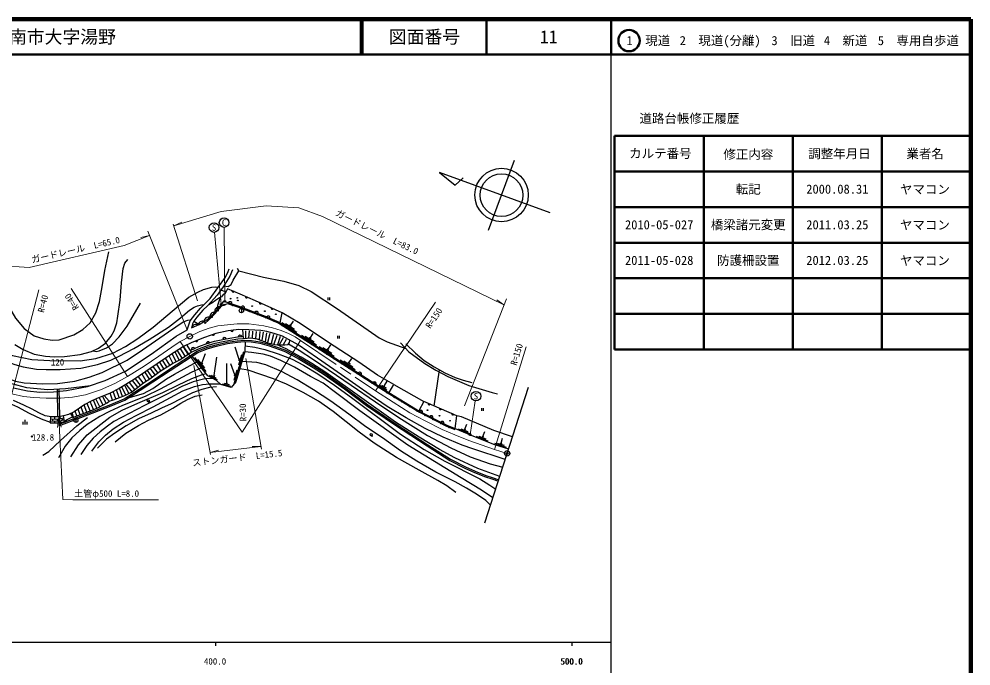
# Model space of a CAD drawing. Units: millimetres, scale not verified. Extents: x 40000 to 680000, y 20000 to 380000.
# Drawn here: x 412832 to 680000, y 198357 to 380000 of the extents above; entities that cross this region are included whole.
import ezdxf
from ezdxf.enums import TextEntityAlignment as Align

# ---------------------------------------------------------------- set-up
doc = ezdxf.new("R2010")
doc.units = ezdxf.units.MM
doc.header["$LTSCALE"] = 1000
doc.header["$PDMODE"] = 32
doc.header["$PDSIZE"] = 500
doc.linetypes.add('CHAIN', pattern=[18.5, 12, -1.5, 3.5, -1.5])
for name, color, linetype, lineweight in [('M-BGD', 7, 'Continuous', 25), ('M-BGD-EXST', 7, 'Continuous', 25), ('M-BMK', 2, 'CHAIN', 13), ('M-BMK-OTRS', 5, 'Continuous', 25), ('M-BMK-SRVR', 3, 'Continuous', 25), ('M-STR-HTXT', 7, 'Continuous', 13), ('M-TTL', 2, 'Continuous', 140), ('M-TTL-BAND', 7, 'Continuous', 25), ('M-TTL-FRAM', 2, 'Continuous', 50), ('M-TTL-LINE', 7, 'Continuous', 50)]:
    doc.layers.add(name, color=color, linetype=linetype, lineweight=lineweight)
doc.layers.add('M-OTRS', color=6, linetype='Continuous')
doc.layers.add('M-TTL-TXT', color=7, linetype='Continuous')
doc.styles.add('ＭＳ ゴシック', font='')
doc.styles.get('ＭＳ ゴシック').set_extended_font_data('MS Gothic')

# ---------------------------------------------------------------- blocks, each defined once
blk = doc.blocks.new('open_arrow')
at = {"color": 0, "linetype": 'Continuous', "lineweight": -2}
blk.add_lwpolyline([(7.5, 1.25), (0, 0), (7.5, -1.25)], dxfattribs=at)

msp = doc.modelspace()

# ---------------------------------------------------------------- linework, layer by layer
at = {"layer": 'M-BGD'}
for p, q in [((473164, 303477), (472590, 303725)), ((476972, 301824), (476398, 302074)), ((471654, 300364), (472593, 300050)), ((480850, 300126), (480277, 300378)), ((499503, 301821), (499503, 301039)), ((499970, 301821), (499970, 301039)), ((475213, 299143), (476140, 298791)), ((475246, 298749), (475246, 297549)), ((479048, 297689), (479975, 297338)), ((484179, 298626), (483609, 298885)), ((486113, 294744), (486712, 297472)), ((482346, 296416), (483256, 296024)), ((486591, 294794), (490800, 292096)), ((487595, 294507), (490120, 292888)), ((488725, 294139), (489314, 293761)), ((489019, 293950), (489829, 295213)), ((467657, 291548), (467064, 291348)), ((472894, 292602), (472273, 292531)), ((476403, 292466), (476391, 290355)), ((477381, 292456), (477227, 290412)), ((478378, 292381), (478230, 290408)), ((479375, 292306), (479223, 290277)), ((480372, 292232), (480206, 290008)), ((481335, 292102), (480948, 289738)), ((482322, 291939), (481904, 289390)), ((483261, 291694), (482595, 289138)), ((484229, 291442), (483564, 288888)), ((492124, 291247), (496333, 288549)), ((494552, 290403), (495362, 291666)), ((462981, 289828), (462402, 289589)), ((465391, 288799), (466326, 289125)), ((470035, 290068), (471009, 290252)), ((474344, 290784), (475331, 290874)), ((485162, 291143), (484352, 288692)), ((486111, 290830), (485359, 288553)), ((486974, 290471), (485861, 288500)), ((487844, 289979), (487004, 288491)), ((493128, 290960), (495653, 289341)), ((494258, 290592), (494847, 290214)), ((502206, 291060), (502206, 290277)), ((502673, 291060), (502673, 290277)), ((456917, 283815), (455818, 286000)), ((457810, 284264), (456667, 286537)), ((458658, 284793), (457268, 286916)), ((459495, 285340), (458113, 287451)), ((460332, 285888), (458958, 287986)), ((461238, 287128), (462140, 287539)), ((464137, 283390), (465201, 286050)), ((474629, 284447), (473537, 287827)), ((474497, 281879), (475912, 286675)), ((497098, 288059), (501307, 285360)), ((498101, 287772), (500627, 286153)), ((499231, 287404), (499821, 287026)), ((499526, 287215), (500336, 288477)), ((453480, 281776), (452303, 283638)), ((454325, 282311), (453130, 284202)), ((455171, 282845), (453956, 284766)), ((456024, 283366), (454971, 285459)), ((462101, 284959), (465240, 281067)), ((462962, 284369), (464845, 282034)), ((463917, 283662), (464357, 283117)), ((467586, 279902), (468319, 285076)), ((471162, 277847), (471177, 283329)), ((473357, 280136), (472229, 283208)), ((474493, 282923), (475342, 285801)), ((474530, 284111), (474728, 284783)), ((503003, 284273), (507212, 281575)), ((504006, 283986), (506532, 282367)), ((505136, 283618), (505726, 283240)), ((505431, 283429), (506241, 284692)), ((449405, 278883), (448192, 280832)), ((450215, 279470), (448868, 281293)), ((451019, 280064), (449695, 281857)), ((451823, 280659), (450521, 282421)), ((452635, 281242), (451477, 283074)), ((473221, 278612), (474070, 281490)), ((473225, 277568), (474640, 282364)), ((508090, 280655), (508924, 280121)), ((529357, 271344), (530817, 281504)), ((445342, 275980), (443803, 277954)), ((446131, 276595), (444675, 278463)), ((446920, 277210), (445519, 279007)), ((447708, 277825), (446346, 279572)), ((448556, 278355), (447366, 280268)), ((466202, 279980), (468392, 278774)), ((466785, 280001), (468099, 279278)), ((467433, 279987), (467740, 279818)), ((470993, 277894), (471331, 277801)), ((473258, 279800), (473456, 280471)), ((512238, 277997), (513072, 277462)), ((515358, 277065), (516168, 278328)), ((423529, 276143), (423669, 268336)), ((424029, 276166), (424169, 268370)), ((439995, 273353), (439245, 275411)), ((440934, 273695), (440142, 275870)), ((441874, 274037), (441036, 276338)), ((442797, 274417), (441637, 276689)), ((443688, 274872), (442502, 277194)), ((444554, 275366), (442932, 277445)), ((469797, 277602), (472207, 276936)), ((470359, 277758), (471805, 277358)), ((513982, 277235), (516087, 275885)), ((514565, 277217), (515828, 276408)), ((515211, 277160), (515506, 276971)), ((433724, 270351), (432806, 272579)), ((434649, 270732), (433705, 273022)), ((435552, 271158), (434388, 273334)), ((436433, 271630), (435317, 273718)), ((437315, 272102), (436247, 274098)), ((438107, 272703), (436715, 274290)), ((439052, 273021), (438425, 274992)), ((449100, 272519), (449600, 272519)), ((429062, 268544), (428597, 269905)), ((430002, 268885), (429394, 270437)), ((430933, 269250), (430246, 271004)), ((431864, 269615), (431097, 271572)), ((432795, 269980), (431967, 272094)), ((525221, 269930), (526092, 269459)), ((528232, 271829), (527657, 272077)), ((531357, 270482), (530782, 270729)), ((542633, 270750), (542633, 269968)), ((543100, 270750), (543100, 269968)), ((414566, 266177), (414566, 267506)), ((422221, 267717), (422198, 267158)), ((422760, 268320), (422739, 267699)), ((423523, 267703), (423498, 267105)), ((424254, 268385), (424391, 267765)), ((424372, 267202), (424500, 266717)), ((424852, 267866), (424993, 267386)), ((427297, 269255), (427908, 268149)), ((428116, 268221), (427701, 269435)), ((428777, 267933), (428777, 266733)), ((528138, 268422), (529019, 267969)), ((534892, 268957), (534318, 269205)), ((535262, 265001), (535692, 268613)), ((414032, 266177), (414032, 266874)), ((415099, 266177), (415099, 266874)), ((422817, 267133), (422814, 266629)), ((424257, 265873), (424115, 266247)), ((531197, 266852), (532079, 266400)), ((536104, 264975), (539336, 263631)), ((536866, 264984), (538805, 264177)), ((537724, 264951), (538176, 264763)), ((537950, 264857), (538526, 266242)), ((511642, 262990), (512142, 262990)), ((541153, 262880), (544414, 261611)), ((541914, 262906), (543871, 262144)), ((542773, 262893), (543229, 262716)), ((543001, 262805), (543545, 264203)), ((548104, 260927), (548561, 262356)), ((546255, 260889), (549588, 259822)), ((547013, 260961), (549013, 260321)), ((547871, 261002), (548338, 260852))]:
    msp.add_line(p, q, dxfattribs=at)
for points in [[(401233, 317846), (406474, 305924), (409739, 299552), (411837, 296029), (414273, 293099), (417120, 291083), (419790, 290233), (422143, 289857), (424081, 289956), (428243, 291310), (430781, 292808), (432778, 294707), (434417, 297470), (435457, 300714), (436209, 304823), (436932, 309393), (438052, 314592)], [(411608, 288644), (413996, 287173), (417096, 285944), (420287, 285339), (422690, 285119), (425551, 285229), (430011, 285775), (433205, 286632), (435154, 287560), (437143, 289014), (438658, 290926), (439518, 292500), (440276, 294683), (440556, 296616), (441217, 301051), (441633, 305946), (442010, 309970), (442550, 311479), (443394, 312514)], [(470286, 305126), (471488, 304890), (472362, 305481), (472939, 306706), (474519, 309301), (474167, 309977)], [(411274, 276452), (415173, 275604), (418675, 275262), (422459, 275303), (426153, 275659), (432014, 276809), (437049, 278518), (442735, 281121), (449880, 285898), (456930, 290950), (460030, 292705), (460880, 295256), (462126, 296908), (463792, 298817), (466436, 301572), (470731, 307499), (471546, 309107), (471789, 309866)], [(472721, 309603), (472002, 307842), (470089, 304814), (468463, 302426), (465767, 299493), (464411, 298214), (462685, 296276), (461843, 295156), (461471, 294392), (461229, 293256)], [(474519, 309301), (481486, 307500), (487117, 306419), (491360, 305207), (494796, 303522), (502239, 298625), (513866, 290505), (516112, 289352), (521365, 287491)], [(406228, 286977), (407862, 286330), (410988, 285514), (416443, 284376), (421447, 284096), (430022, 284008), (434368, 284641), (439199, 286172), (442735, 288027), (446194, 290323), (450470, 293446), (458156, 299954), (460531, 301888), (463048, 303330), (464623, 304021), (466968, 304744), (468049, 304790), (468688, 304680)], [(373638, 303451), (376347, 299404), (377941, 296664), (379760, 294233), (381391, 292368), (383844, 290326), (387216, 288100), (391017, 285933), (396725, 283269), (404071, 280146), (410679, 277649), (414928, 276568), (420876, 276018), (425879, 276253), (432846, 277091)], [(518022, 277356), (513465, 279992), (508153, 283661), (499647, 289160), (491743, 294535), (486712, 297472), (481950, 299641), (479177, 300862), (474889, 302732), (471297, 304283), (470700, 302953), (470117, 302623), (469698, 302040), (469061, 301741), (467943, 300976), (466970, 300242), (465947, 299688)], [(469505, 303956), (470089, 303661), (470999, 303618)], [(403651, 286405), (407511, 284512), (411636, 282976), (413973, 282353), (417751, 281714), (420399, 281586), (424338, 281565), (430148, 282002), (434884, 282991), (438609, 284214), (440917, 285331), (445006, 287449), (449326, 290003), (454793, 293523), (458112, 296078), (460714, 298278), (462012, 299089), (462933, 299510), (464009, 299775), (464790, 299857)], [(433613, 286826), (434487, 286666), (435319, 286855), (437337, 287674), (439090, 288846), (440909, 290755), (443218, 293810), (446966, 300256)], [(461229, 293256), (463427, 294197), (465821, 295714), (467500, 297309), (469530, 299656), (470303, 300816)], [(465031, 294648), (466006, 295476), (467717, 297102), (469769, 299474), (471374, 300141), (474420, 299123), (481798, 296326), (485742, 294626), (516464, 274931), (525213, 269585), (532762, 265712), (535147, 264724)], [(469379, 301891), (468997, 300960), (468486, 299588), (468361, 298304)], [(470303, 300816), (474520, 299405), (481911, 296604), (485883, 294892), (516623, 275185), (525360, 269847), (532888, 265985), (535262, 265001)], [(401347, 285894), (405051, 282381), (407891, 280201), (410049, 278997), (411830, 278303), (414236, 277849), (419476, 277558), (423638, 277656), (428512, 278331), (432505, 279413), (436180, 280711), (443199, 284219), (447522, 287126), (454817, 292216), (458907, 294987), (460211, 295459), (461075, 295515)], [(461843, 295156), (462804, 294573), (463265, 294127)], [(549290, 256325), (540156, 259365), (537184, 260382), (531855, 262577), (526854, 264995), (521454, 268042), (516176, 271238), (511341, 274518), (503359, 280121), (496585, 284736), (491140, 288480), (486786, 290939), (484448, 291711), (482374, 292251), (480723, 292521), (477328, 292776), (474550, 292792), (471497, 292442), (468044, 291678), (464890, 290615), (461350, 289155), (459016, 288022), (455072, 285528), (445003, 278655), (440892, 276253), (438400, 274979), (434463, 273369), (433071, 272731), (431332, 271728), (428271, 269688), (426678, 268980), (425265, 268568), (424020, 268343), (421833, 268303), (420142, 268588), (418406, 269422), (416494, 270431), (414162, 271611), (411249, 272932)], [(459905, 288454), (461168, 286436), (463520, 287511), (466048, 288392), (467878, 288971), (470122, 289473), (472070, 289842), (474229, 290171), (475809, 290316), (475651, 292785)], [(424115, 266247), (433986, 270006), (438582, 271789), (442291, 273360), (446569, 276115), (450149, 278454), (455042, 281662), (462824, 286733), (465761, 287871), (468197, 288499), (471256, 289248), (474098, 289642), (476076, 289875), (478029, 289728), (480491, 289346), (483144, 288597), (487412, 287109), (491334, 285032), (495575, 282487), (498662, 280532), (504378, 276488), (510610, 271805), (518439, 266447), (527601, 260462), (533948, 256440), (538103, 254284), (540804, 253030), (543877, 251850), (545650, 251248), (547479, 250663)], [(424257, 265873), (434129, 269633), (438732, 271418), (442479, 273005), (446787, 275780), (450368, 278120), (455260, 281327), (463007, 286375), (465884, 287490), (468294, 288111), (471331, 288855), (474149, 289245), (476084, 289474), (477983, 289330), (480406, 288955), (483024, 288216), (487252, 286742), (491137, 284683), (495365, 282146), (498439, 280200), (504142, 276164), (510376, 271480), (518216, 266114), (527384, 260126), (533749, 256093), (537927, 253925), (540648, 252662), (543740, 251474), (545524, 250869), (547357, 250282)], [(460847, 286949), (463296, 288068), (465859, 288962), (467722, 289551), (470000, 290061), (471969, 290433), (474157, 290767), (475771, 290915)], [(476318, 289456), (476220, 286658), (473714, 278163), (472334, 276590), (469510, 277370), (468287, 278489), (465851, 279831), (461411, 285336)], [(475809, 290316), (477872, 290455), (479607, 290226), (482680, 289107), (484587, 288634), (485949, 288491), (487454, 288491), (488329, 288648), (488701, 289136), (488870, 289762)], [(547758, 251535), (541604, 253843), (535117, 256831), (530825, 259163), (525171, 262580), (518462, 266846), (498957, 280730), (494993, 283320), (492040, 285090), (489968, 286214), (487776, 287387), (485268, 288562)], [(488460, 288820), (491480, 287027), (495455, 284359), (506089, 277240), (512851, 272503), (519413, 268166), (527483, 263073), (533979, 259567), (539436, 257088), (545056, 255107), (548603, 254179)], [(519874, 289129), (522236, 286533), (526758, 283280), (529800, 281428), (533164, 279677), (539047, 277065), (545613, 275121), (547146, 274808)], [(521388, 288848), (524061, 286176), (526544, 284094), (529326, 282303), (532309, 280706), (535222, 279371), (537469, 278604), (539951, 277902)], [(427908, 268149), (429614, 268733), (433396, 270215), (435104, 270919), (437588, 272248), (438139, 272731), (439321, 273107), (442497, 274264), (444364, 275217), (447721, 277835), (449498, 278941), (452483, 281146), (455880, 283294), (457989, 284354), (461168, 286436)], [(545836, 245529), (542635, 247675), (536920, 251188), (521919, 260356), (508493, 269996), (501640, 275178), (498176, 277731), (494661, 279677), (490116, 282272), (486281, 284165), (483362, 285296), (481371, 285868), (478071, 286412), (476179, 286519)], [(476276, 288271), (479006, 287910), (481856, 287242), (485602, 286038), (489494, 284491), (492695, 282828), (496718, 280386), (501413, 277175), (506125, 273736), (519929, 263472), (526565, 259133), (532323, 255903), (542200, 250859), (545008, 249140), (546617, 247969)], [(443465, 273640), (447774, 274841), (450428, 276229), (454189, 278945), (456476, 280333), (462716, 283718)], [(545186, 243495), (543820, 244858), (541256, 246602), (538390, 248261), (535204, 250014), (529841, 252778), (524474, 255881), (519927, 258786), (514817, 262421), (510195, 265523), (505405, 269051), (500357, 272684), (495505, 275864), (490916, 278680), (486503, 281082), (482094, 282888), (479582, 283517), (475383, 283821)], [(464074, 282034), (461139, 280744), (457470, 278753), (452446, 276040), (448192, 274042), (441908, 271519), (438245, 269843), (435485, 268356), (431938, 266115), (429895, 264507), (427629, 262397), (425820, 260053), (423924, 256831)], [(535433, 247029), (532943, 248892), (530371, 250446), (525142, 253289), (518732, 256911), (512517, 260880), (508322, 263975), (500976, 269814), (496901, 272677), (492555, 275172), (487909, 277471), (484228, 278978), (477155, 281434), (474775, 281761)], [(427394, 257064), (429484, 260419), (431996, 263242), (438325, 268246), (441783, 270158), (446141, 272158), (453151, 275121), (457576, 277299), (461342, 279106), (464032, 280128), (465347, 280456)], [(467152, 279114), (464978, 279022), (461730, 278104), (458554, 276801), (454223, 274562), (448024, 271533), (439465, 266964), (437639, 265707), (435575, 264131), (433666, 262283), (431890, 260252), (430201, 257702)], [(395590, 275799), (397981, 275155), (400261, 274739), (402625, 274373), (405958, 273641), (409072, 272642), (412390, 271110), (415642, 269376), (419060, 267786), (421587, 266797)], [(433259, 258711), (435268, 261322), (437089, 263143), (439252, 264900), (442153, 266855), (445693, 268720), (450461, 271139), (455386, 273728), (458765, 275594), (462084, 276861), (464300, 277429), (466405, 277605), (469284, 277577)], [(468267, 276701), (466243, 276539), (464152, 275959), (461507, 275069), (458265, 273326), (455553, 272004), (452783, 270774), (449909, 269371), (446382, 267736), (442859, 265765), (439752, 263739), (437350, 262066), (434868, 259504)], [(516682, 275149), (518022, 277356), (526446, 272599), (525071, 270024)], [(439846, 261284), (442815, 263685), (446316, 265899), (449136, 267356), (452608, 268870), (455968, 270718), (458252, 272151), (460114, 273216), (462300, 274147), (464215, 274497)], [(551335, 262719), (546130, 264498), (536994, 268294), (535692, 268613), (526446, 272599)], [(419486, 257573), (421218, 258596), (424509, 261618), (429048, 265827), (432072, 268125)], [(421673, 268330), (421578, 266636), (424140, 266621), (425608, 267010), (425265, 268568)], [(421609, 267182), (423781, 267093), (424496, 267225), (425490, 267547)], [(421640, 267737), (423178, 267684), (424310, 267747), (425393, 267985)], [(425586, 267111), (426382, 267572), (427841, 268271)], [(535262, 265001), (540870, 262668), (546241, 260578), (550241, 259299)]]:
    msp.add_lwpolyline(points, dxfattribs=at)
for centre, radius in [((470438, 299752), 150), ((472221, 301486), 100), ((472784, 299670), 150), ((474091, 301725), 100), ((474227, 301003), 100), ((478274, 299405), 100), ((468607, 298131), 150), ((475246, 298149), 600), ((475144, 298848), 150), ((477482, 297962), 150), ((479819, 297076), 150), ((481827, 297963), 100), ((484888, 297102), 100), ((465061, 294676), 150), ((466891, 296317), 150), ((482151, 296174), 150), ((484447, 295184), 150), ((486659, 294038), 150), ((488764, 292689), 150), ((490868, 291339), 150), ((492973, 289990), 150), ((495078, 288641), 150), ((497182, 287292), 150), ((499287, 285942), 150), ((501392, 284593), 150), ((503496, 283244), 150), ((505601, 281895), 150), ((507706, 280546), 150), ((509810, 279196), 150), ((511915, 277847), 150), ((514020, 276498), 150), ((516124, 275149), 150), ((449100, 272819), 300), ((518253, 273838), 150), ((520386, 272534), 150), ((522520, 271231), 150), ((524653, 269927), 150), ((527476, 270191), 100), ((428777, 267333), 600), ((526853, 268743), 150), ((529078, 267602), 150), ((530841, 268624), 100), ((533791, 267215), 100), ((531302, 266461), 150), ((533556, 265383), 150), ((416391, 262791), 150), ((511642, 263290), 300)]:
    msp.add_circle(centre, radius, dxfattribs=at)
for centre, radius, start, end in [((472898, 303651), 318, 166.53584, 326.75357), ((476707, 301999), 318, 166.33191, 326.54964), ((472092, 300114), 505, 352.67276, 150.33095), ((475642, 298876), 505, 350.41032, 148.06851), ((480586, 300302), 318, 166.13091, 326.34864), ((467643, 296411), 1250, 82.97279, 186.66519), ((469017, 297917), 1250, 85.99522, 192.25542), ((479477, 297422), 505, 350.41032, 148.06851), ((482763, 296130), 505, 347.8542, 145.51239), ((483917, 298805), 318, 165.39343, 325.61116), ((462443, 292960), 1250, 60.03012, 166.29032), ((464310, 293902), 1250, 67.63614, 173.51562), ((466040, 295069), 1250, 73.19109, 180.36455), ((467343, 291499), 318, 208.5072, 8.72493), ((472577, 292621), 318, 196.42495, 356.64268), ((474847, 290732), 505, 16.40608, 174.06427), ((462671, 289759), 318, 212.30758, 12.52531), ((465891, 288869), 505, 30.40003, 188.05822), ((470540, 290064), 505, 21.87945, 179.53764), ((461730, 287245), 505, 35.72781, 193.386), ((508455, 280306), 505, 338.50834, 136.16653), ((512602, 277647), 505, 338.50834, 136.16653), ((525610, 269608), 505, 342.78941, 140.4476), ((527966, 272003), 318, 166.56945, 326.78718), ((531091, 270656), 318, 166.56945, 326.78718), ((528534, 268108), 505, 344.01137, 141.66956), ((534627, 269131), 318, 166.56945, 326.78718), ((531593, 266539), 505, 344.01137, 141.66956)]:
    msp.add_arc(centre, radius, start, end, dxfattribs=at)
at = {"layer": 'M-BGD-EXST'}
for centre, radius in [((470391, 322852), 1350), ((467573, 321459), 1350), ((469550, 299924), 250), ((470561, 300730), 250), ((541072, 274116), 1350), ((539412, 263274), 250)]:
    msp.add_circle(centre, radius, dxfattribs=at)
at = {"layer": 'M-BMK'}
msp.add_lwpolyline([(410817, 274803), (414059, 273972), (416849, 273742), (420483, 273563), (424501, 273563), (427802, 273844), (431486, 274510), (435692, 275880), (439728, 277712), (443308, 279650), (447969, 282533), (452084, 285332), (455670, 287823), (458079, 289462), (460754, 290900), (463565, 292240), (466238, 293239), (468586, 293826), (471367, 294152), (474084, 294413), (477339, 294393), (481565, 293843), (484003, 293266), (486392, 292520), (488499, 291668), (490284, 290734), (491835, 289737), (512880, 275597), (517802, 272387), (522550, 269462), (526786, 267178), (531618, 264762), (535096, 263251), (539088, 261680), (546264, 259158), (549838, 258039)], dxfattribs=at)
at = {"layer": 'M-BMK-OTRS'}
msp.add_line((543588, 238501), (555801, 276677), dxfattribs=at)
at = {"layer": 'M-BMK-SRVR'}
for p, q in [((544630, 320699), (551856, 340417)), ((561858, 325569), (530845, 336933)), ((530845, 336933), (535267, 333389)), ((535267, 333389), (537454, 335444))]:
    msp.add_line(p, q, dxfattribs=at)
for centre, radius in [((548258, 330598), 7500), ((548243, 330558), 6000), ((460754, 290900), 750), ((460754, 290900), 750), ((549838, 258039), 750), ((549838, 258039), 750)]:
    msp.add_circle(centre, radius, dxfattribs=at)
at = {"layer": 'M-OTRS'}
msp.add_point((549838, 258039), dxfattribs=at)
at = {"layer": 'M-STR-HTXT'}
for p, q in [((462945, 300864), (456107, 322430)), ((456256, 321961), (458489, 322980)), ((470561, 300730), (470401, 321502)), ((449439, 319221), (447055, 318637)), ((460030, 292705), (448959, 320424)), ((469550, 299924), (467696, 320114)), ((410817, 274803), (418349, 303950)), ((443308, 279650), (427496, 304315)), ((512880, 275597), (529719, 300475)), ((537822, 271376), (549608, 301481)), ((548938, 299769), (546900, 301138)), ((546264, 259158), (555195, 287957)), ((480847, 259249), (476484, 284681)), ((466548, 257737), (461913, 282675)), ((539412, 263274), (540868, 272782)), ((466441, 258312), (480728, 259944)), ((480728, 259944), (478274, 260007)), ((466441, 258312), (468818, 258927))]:
    msp.add_line(p, q, dxfattribs=at)
for points in [[(456256, 321961), (469595, 325921), (482171, 327597), (491386, 326966), (498014, 324511), (548938, 299769)], [(407236, 310756), (415680, 310265), (442364, 316395), (449439, 319221)], [(458079, 289462), (475444, 263986), (491835, 289737)], [(424020, 268343), (425155, 245142), (427933, 245042), (452017, 245042)]]:
    msp.add_lwpolyline(points, dxfattribs=at)
at = {"layer": 'M-TTL'}
for p, q in [((680000, 380000), (40000, 380000)), ((680000, 20000), (680000, 380000))]:
    msp.add_line(p, q, dxfattribs=at)
at = {"layer": 'M-TTL-BAND'}
for p, q in [((579000, 20000), (579000, 370000)), ((40000, 205000), (579000, 205000)), ((468000, 205000), (468000, 204000)), ((568000, 205000), (568000, 204000))]:
    msp.add_line(p, q, dxfattribs=at)
at = {"layer": 'M-TTL-FRAM'}
for p, q in [((580000, 347197), (580000, 287197)), ((580000, 347197), (680000, 347197)), ((580000, 287197), (680000, 287197))]:
    msp.add_line(p, q, dxfattribs=at)
at = {"layer": 'M-TTL-LINE'}
for p, q in [((508747, 380000), (508747, 370000)), ((509247, 380000), (509247, 370000)), ((543997, 380000), (543997, 370000)), ((579000, 380000), (579000, 370000)), ((40000, 370000), (680000, 370000)), ((605000, 347197), (605000, 287197)), ((630000, 347197), (630000, 287197)), ((655000, 347197), (655000, 287197)), ((580000, 337197), (680000, 337197)), ((580000, 327197), (680000, 327197)), ((580000, 317197), (680000, 317197)), ((580000, 307197), (680000, 307197)), ((580000, 297197), (680000, 297197))]:
    msp.add_line(p, q, dxfattribs=at)
msp.add_circle((584031, 373958), 3000, dxfattribs=at)

# ---------------------------------------------------------------- block references
at = {"layer": 'M-STR-HTXT', "xscale": 400, "yscale": 400, "rotation": 272.8}
msp.add_blockref('open_arrow', (424020, 268343), dxfattribs=at)

# ---------------------------------------------------------------- texts
at = {"layer": 'M-BGD', "style": 'ＭＳ ゴシック'}
for s, p in [('120', (423644, 282170)), ('128.8', (419563, 261096))]:
    msp.add_text(s, height=1833, dxfattribs=at).set_placement(p, align=Align.BOTTOM_CENTER)
at = {"layer": 'M-BGD-EXST', "style": 'ＭＳ ゴシック'}
for s, p in [('C', (470391, 322852)), ('S', (467573, 321459)), ('S', (541072, 274116))]:
    msp.add_text(s, height=1833, dxfattribs=at).set_placement(p, align=Align.MIDDLE_CENTER)
at = {"layer": 'M-STR-HTXT', "style": 'ＭＳ ゴシック'}
for s, rotation, p in [('ガードレール\u3000L=83.0', 334.086, (512646, 318853)), ('ガードレール\u3000L=65.0', 12.938, (429015, 313776)), ('R=40', 75.511, (420962, 299705)), ('R=40', 122.663, (428864, 301390)), ('R=150', 55.907, (530486, 295216)), ('R=150', 72.771, (553894, 285411)), ('R=30', 91.478, (477107, 269580)), ('ストンガード\u3000L=15.5', 6.519, (474233, 255323))]:
    msp.add_text(s, height=1833, rotation=rotation, dxfattribs=at).set_placement(p, align=Align.BOTTOM_CENTER)
msp.add_text('土管φ500 L=8.0', height=1833, dxfattribs=at).set_placement((446520, 245303), align=Align.BOTTOM_RIGHT)
at = {"layer": 'M-TTL-BAND', "style": 'ＭＳ ゴシック'}
for s, p in [('400.0', (467844, 198195)), ('500.0', (567844, 198195)), ('500.0', (568000, 198195))]:
    msp.add_text(s, height=1833, dxfattribs=at).set_placement(p, align=Align.BOTTOM_CENTER)
at = {"layer": 'M-TTL-TXT', "style": 'ＭＳ ゴシック'}
msp.add_text('周南市大字湯野', height=3666, dxfattribs=at).set_placement((405024, 375000), align=Align.MIDDLE_LEFT)
for s, height, p in [('図面番号', 3666, (526622, 375000)), ('11', 3666, (561497, 375000)), ('1\u3000現道', 2566, (589448, 373958)), ('2\u3000現道(分離)', 2566, (609619, 373958)), ('3\u3000旧道', 2566, (630121, 373958)), ('4\u3000新道', 2566, (644824, 373958)), ('5\u3000専用自歩道', 2566, (665228, 373958)), ('道路台帳修正履歴', 2566, (600968, 352113)), ('カルテ番号', 2566, (592839, 342277)), ('修正内容', 2566, (617509, 342023)), ('調整年月日', 2566, (643089, 342197)), ('業者名', 2566, (667134, 342197)), ('転記', 2566, (617500, 332245)), ('2000.08.31', 2566, (642500, 332245)), ('ヤマコン', 2566, (667077, 332189)), ('2010-05-027', 2566, (592500, 322245)), ('橋梁諸元変更', 2566, (617500, 322245)), ('2011.03.25', 2566, (642500, 322245)), ('ヤマコン', 2566, (667077, 322189)), ('2011-05-028', 2566, (592500, 312245)), ('防護柵設置', 2566, (617500, 312245)), ('2012.03.25', 2566, (642500, 312245)), ('ヤマコン', 2566, (667077, 312189))]:
    msp.add_text(s, height=height, dxfattribs=at).set_placement(p, align=Align.MIDDLE_CENTER)

doc.saveas('drawing.dxf')
